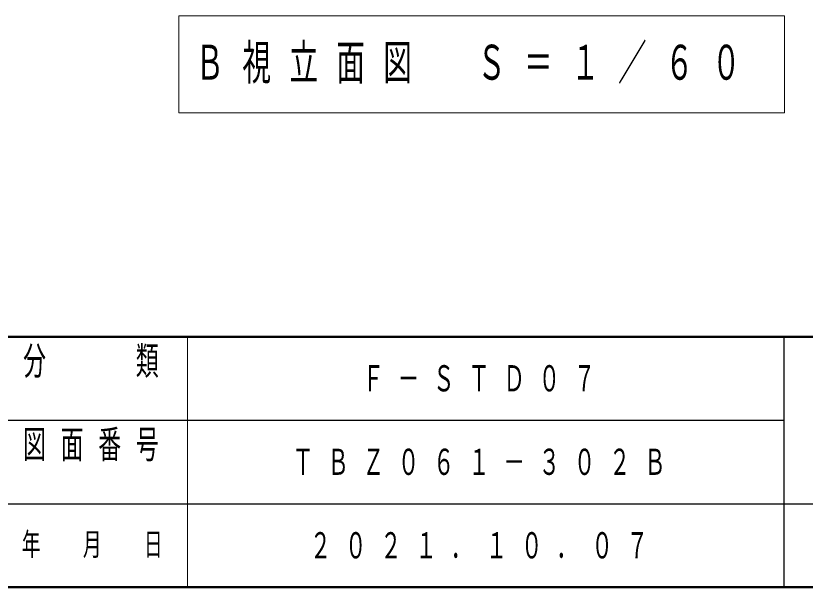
# Model space of a CAD drawing. Units: millimetres on the paper, scale 1:60. Extents: x -385 to 0, y -594 to 267.
# Drawn here: x -134.4 to -68.2, y -297 to -249.1 of the extents above; entities that cross this region are included whole.
import ezdxf

# ---------------------------------------------------------------- set-up
doc = ezdxf.new("R2010")
doc.units = ezdxf.units.MM
for name, color, linetype, lineweight in [('1_60', 7, 'Continuous', 25), ('NAKAMURA図枠', 7, 'Continuous', 13), ('図面情報', 7, 'Continuous', 13)]:
    doc.layers.add(name, color=color, linetype=linetype, lineweight=lineweight)
doc.styles.add('ＭＳ ゴシック', font='')
doc.styles.get('ＭＳ ゴシック').set_extended_font_data('MS Gothic')

msp = doc.modelspace()

# ---------------------------------------------------------------- linework, layer by layer
at = {"layer": '1_60', "lineweight": 13}
for p, q in [((-120.744, -249.078), (-120.744, -257.211)), ((-69.944, -249.078), (-120.744, -249.078)), ((-69.944, -257.211), (-69.944, -249.078)), ((-120.744, -257.211), (-69.944, -257.211))]:
    msp.add_line(p, q, dxfattribs=at)
at = {"layer": 'NAKAMURA図枠', "lineweight": 50}
for p, q in [((-385, -276), (0, -276)), ((-385, -297), (0, -297))]:
    msp.add_line(p, q, dxfattribs=at)
at = {"layer": 'NAKAMURA図枠'}
msp.add_line((-120, -276), (-120, -297), dxfattribs=at)
at = {"layer": 'NAKAMURA図枠', "color": 211, "lineweight": 25}
for p, q in [((-70, -276), (-70, -297)), ((-187.5, -283), (-70, -283)), ((-242.5, -290), (0, -290))]:
    msp.add_line(p, q, dxfattribs=at)

# ---------------------------------------------------------------- texts
at = {"layer": '1_60', "insert": (-119.344, -253.145), "char_height": 2.933, "attachment_point": 4, "style": 'ＭＳ ゴシック'}
msp.add_mtext('\\T1.64;\\W0.6;Ｂ視立面図\u3000Ｓ＝１／６０', dxfattribs=at)
at = {"layer": 'NAKAMURA図枠', "color": 4, "style": 'ＭＳ ゴシック'}
for s, insert, char_height, attachment_point in [('\\T1.64;\\W0.6;分\u3000\u3000類', (-127.5, -276.833), 2.346, 2), ('\\T1.64;\\W0.6;図面番号', (-127.5, -283.833), 2.346, 2), ('\\T1.64;\\W0.6;年\u3000月\u3000日', (-127.5, -293.5), 1.906, 5)]:
    msp.add_mtext(s, dxfattribs=dict(at, insert=insert, char_height=char_height, attachment_point=attachment_point))
at = {"layer": '図面情報', "char_height": 2.199, "attachment_point": 5, "style": 'ＭＳ ゴシック'}
for s, insert in [('\\T1.64;\\W0.6;Ｆ－ＳＴＤ０７', (-95, -279.5)), ('\\T1.64;\\W0.6;ＴＢＺ０６１－３０２Ｂ', (-95, -286.5)), ('\\T1.64;\\W0.6;２０２１．１０．０７', (-95, -293.5))]:
    msp.add_mtext(s, dxfattribs=dict(at, insert=insert))

doc.saveas('drawing.dxf')
